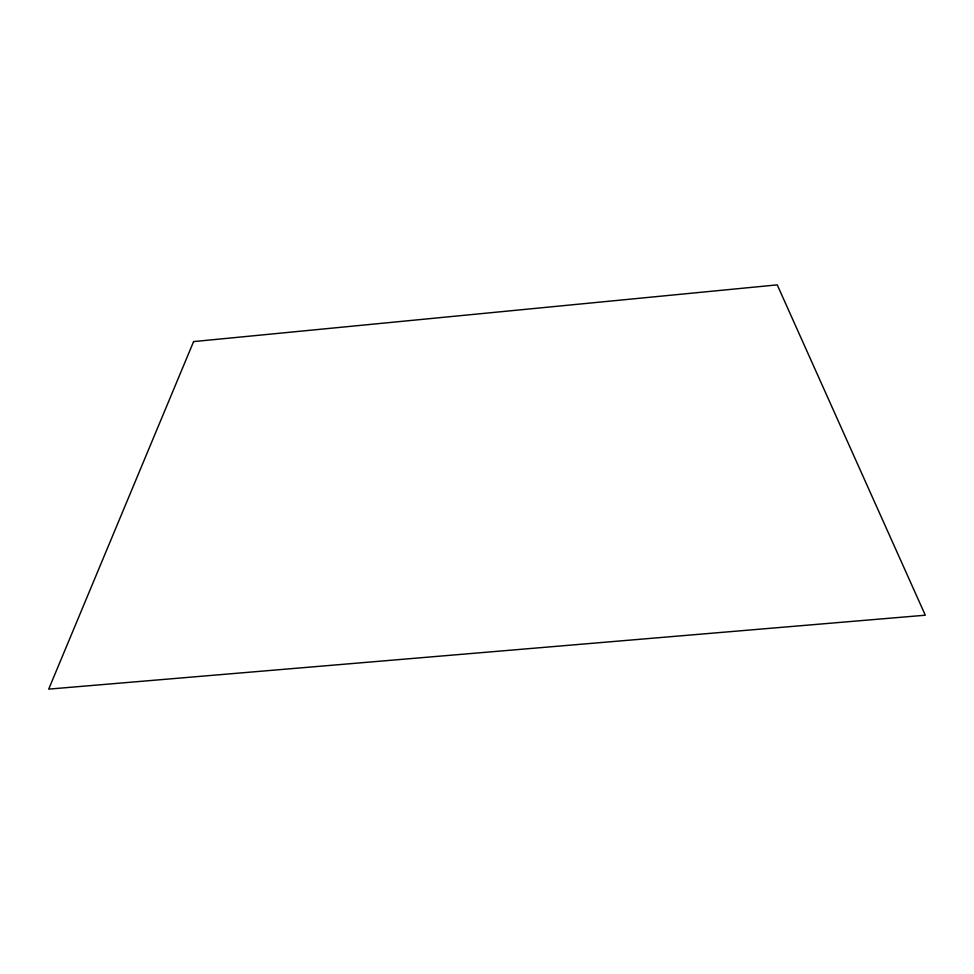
<?xml version="1.0" encoding="UTF-8"?>
<svg xmlns="http://www.w3.org/2000/svg" width="974" height="974" viewBox="0 0 974 974"><rect width="100%" height="100%" fill="white"/><g stroke="black" fill="none" stroke-linecap="round" stroke-linejoin="round"><path stroke-width="1.46" d="M193.595 341.594L48.7 689.129L925.3 615.215L777.24 284.871L193.595 341.594"/></g></svg>
